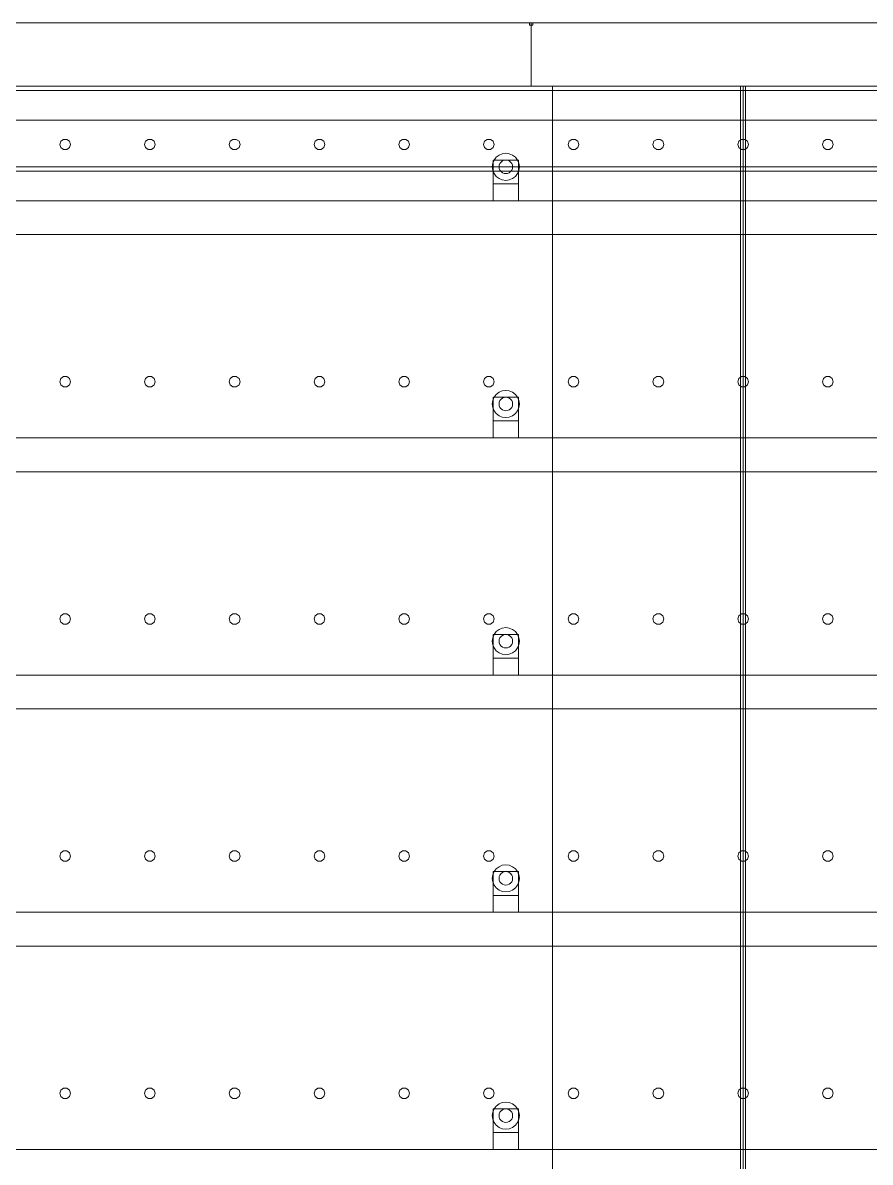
# Model space of a CAD drawing. Header units: millimetres. Extents: x -1970 to 59977, y -50268 to 6837.
# Drawn here: x 47989 to 48989, y 1655 to 3000 of the extents above; entities that cross this region are included whole.
import ezdxf

# ---------------------------------------------------------------- set-up
doc = ezdxf.new("R2010")
doc.units = ezdxf.units.MM
doc.layers.add('lateral_secador', color=7, linetype='Continuous', lineweight=0)

msp = doc.modelspace()

# ---------------------------------------------------------------- linework, layer by layer
at = {"layer": 'lateral_secador'}
for p, q in [((47589.253, 3000), (48589.253, 3000)), ((48587.253, 3000), (48591.253, 3000)), ((48587.253, 3000), (48587.253, 2997)), ((48589.253, 2925), (48589.253, 3000)), ((48589.253, 3000), (49589.253, 3000)), ((48591.253, 2997), (48591.253, 3000)), ((48587.253, 2997), (48591.253, 2997)), ((38839.253, 2925), (58839.253, 2925)), ((38839.253, 2920), (58839.253, 2920)), ((47589.253, 2925), (48589.253, 2925)), ((47839.253, 2925), (48614.253, 2925)), ((48589.253, 2925), (49589.253, 2925)), ((48614.253, 0), (48614.253, 2925)), ((48614.253, 2925), (48839.253, 2925)), ((48614.253, 2925), (48614.253, 1400)), ((48836.253, 2925), (48842.253, 2925)), ((48836.253, 2925), (48836.253, 60)), ((48839.253, 0), (48839.253, 2925)), ((48839.253, 2925), (49064.253, 2925)), ((48839.253, 1400), (48839.253, 2925)), ((48842.253, 60), (48842.253, 2925)), ((38839.253, 2885), (58839.253, 2885)), ((48034.116, 2860.082), (48032.903, 2856.35)), ((48032.903, 2856.35), (48034.116, 2852.618)), ((48037.291, 2862.389), (48034.116, 2860.082)), ((48034.116, 2852.618), (48037.291, 2850.311)), ((48041.215, 2862.389), (48037.291, 2862.389)), ((48044.39, 2860.082), (48041.215, 2862.389)), ((48041.215, 2850.311), (48044.39, 2852.618)), ((48045.603, 2856.35), (48044.39, 2860.082)), ((48044.39, 2852.618), (48045.603, 2856.35)), ((48134.116, 2860.082), (48132.903, 2856.35)), ((48132.903, 2856.35), (48134.116, 2852.618)), ((48137.291, 2862.389), (48134.116, 2860.082)), ((48134.116, 2852.618), (48137.291, 2850.311)), ((48141.215, 2862.389), (48137.291, 2862.389)), ((48144.39, 2860.082), (48141.215, 2862.389)), ((48141.215, 2850.311), (48144.39, 2852.618)), ((48145.603, 2856.35), (48144.39, 2860.082)), ((48144.39, 2852.618), (48145.603, 2856.35)), ((48234.116, 2860.082), (48232.903, 2856.35)), ((48232.903, 2856.35), (48234.116, 2852.618)), ((48237.291, 2862.389), (48234.116, 2860.082)), ((48234.116, 2852.618), (48237.291, 2850.311)), ((48241.215, 2862.389), (48237.291, 2862.389)), ((48244.39, 2860.082), (48241.215, 2862.389)), ((48241.215, 2850.311), (48244.39, 2852.618)), ((48245.603, 2856.35), (48244.39, 2860.082)), ((48244.39, 2852.618), (48245.603, 2856.35)), ((48334.116, 2860.082), (48332.903, 2856.35)), ((48332.903, 2856.35), (48334.116, 2852.618)), ((48337.291, 2862.389), (48334.116, 2860.082)), ((48334.116, 2852.618), (48337.291, 2850.311)), ((48341.215, 2862.389), (48337.291, 2862.389)), ((48344.39, 2860.082), (48341.215, 2862.389)), ((48341.215, 2850.311), (48344.39, 2852.618)), ((48345.603, 2856.35), (48344.39, 2860.082)), ((48344.39, 2852.618), (48345.603, 2856.35)), ((48434.116, 2860.082), (48432.903, 2856.35)), ((48432.903, 2856.35), (48434.116, 2852.618)), ((48437.291, 2862.389), (48434.116, 2860.082)), ((48434.116, 2852.618), (48437.291, 2850.311)), ((48441.215, 2862.389), (48437.291, 2862.389)), ((48444.39, 2860.082), (48441.215, 2862.389)), ((48441.215, 2850.311), (48444.39, 2852.618)), ((48445.603, 2856.35), (48444.39, 2860.082)), ((48444.39, 2852.618), (48445.603, 2856.35)), ((48534.116, 2860.082), (48532.903, 2856.35)), ((48532.903, 2856.35), (48534.116, 2852.618)), ((48537.291, 2862.389), (48534.116, 2860.082)), ((48534.116, 2852.618), (48537.291, 2850.311)), ((48541.215, 2862.389), (48537.291, 2862.389)), ((48544.39, 2860.082), (48541.215, 2862.389)), ((48541.215, 2850.311), (48544.39, 2852.618)), ((48545.603, 2856.35), (48544.39, 2860.082)), ((48544.39, 2852.618), (48545.603, 2856.35)), ((48634.116, 2860.082), (48632.903, 2856.35)), ((48632.903, 2856.35), (48634.116, 2852.618)), ((48637.291, 2862.389), (48634.116, 2860.082)), ((48634.116, 2852.618), (48637.291, 2850.311)), ((48641.215, 2862.389), (48637.291, 2862.389)), ((48644.39, 2860.082), (48641.215, 2862.389)), ((48641.215, 2850.311), (48644.39, 2852.618)), ((48645.603, 2856.35), (48644.39, 2860.082)), ((48644.39, 2852.618), (48645.603, 2856.35)), ((48734.116, 2860.082), (48732.903, 2856.35)), ((48732.903, 2856.35), (48734.116, 2852.618)), ((48737.291, 2862.389), (48734.116, 2860.082)), ((48734.116, 2852.618), (48737.291, 2850.311)), ((48741.215, 2862.389), (48737.291, 2862.389)), ((48744.39, 2860.082), (48741.215, 2862.389)), ((48741.215, 2850.311), (48744.39, 2852.618)), ((48745.603, 2856.35), (48744.39, 2860.082)), ((48744.39, 2852.618), (48745.603, 2856.35)), ((48834.116, 2860.082), (48832.903, 2856.35)), ((48832.903, 2856.35), (48834.116, 2852.618)), ((48837.291, 2862.389), (48834.116, 2860.082)), ((48834.116, 2852.618), (48837.291, 2850.311)), ((48841.215, 2862.389), (48837.291, 2862.389)), ((48844.39, 2860.082), (48841.215, 2862.389)), ((48841.215, 2850.311), (48844.39, 2852.618)), ((48845.603, 2856.35), (48844.39, 2860.082)), ((48844.39, 2852.618), (48845.603, 2856.35)), ((48934.116, 2860.082), (48932.903, 2856.35)), ((48932.903, 2856.35), (48934.116, 2852.618)), ((48937.291, 2862.389), (48934.116, 2860.082)), ((48934.116, 2852.618), (48937.291, 2850.311)), ((48941.215, 2862.389), (48937.291, 2862.389)), ((48944.39, 2860.082), (48941.215, 2862.389)), ((48941.215, 2850.311), (48944.39, 2852.618)), ((48945.603, 2856.35), (48944.39, 2860.082)), ((48944.39, 2852.618), (48945.603, 2856.35)), ((48037.291, 2850.311), (48041.215, 2850.311)), ((48137.291, 2850.311), (48141.215, 2850.311)), ((48237.291, 2850.311), (48241.215, 2850.311)), ((48337.291, 2850.311), (48341.215, 2850.311)), ((48437.291, 2850.311), (48441.215, 2850.311)), ((48537.291, 2850.311), (48541.215, 2850.311)), ((48545.397, 2838), (48543.798, 2834.141)), ((48544.253, 2838), (48574.253, 2838)), ((48544.253, 2838), (48544.253, 2810)), ((48547.939, 2841.314), (48545.397, 2838)), ((48551.253, 2843.856), (48547.939, 2841.314)), ((48555.112, 2845.455), (48551.253, 2843.856)), ((48559.253, 2846), (48555.112, 2845.455)), ((48559.253, 2838), (48557.182, 2837.727)), ((48563.394, 2845.455), (48559.253, 2846)), ((48561.324, 2837.727), (48559.253, 2838)), ((48567.253, 2843.856), (48563.394, 2845.455)), ((48570.567, 2841.314), (48567.253, 2843.856)), ((48573.109, 2838), (48570.567, 2841.314)), ((48574.708, 2834.141), (48573.109, 2838)), ((48574.253, 2810), (48574.253, 2838)), ((48637.291, 2850.311), (48641.215, 2850.311)), ((48737.291, 2850.311), (48741.215, 2850.311)), ((48837.291, 2850.311), (48841.215, 2850.311)), ((48937.291, 2850.311), (48941.215, 2850.311)), ((38839.253, 2830), (58839.253, 2830)), ((38839.253, 2825), (58839.253, 2825)), ((48543.798, 2834.141), (48543.253, 2830)), ((48543.253, 2830), (48543.798, 2825.859)), ((48543.798, 2825.859), (48545.397, 2822)), ((48551.526, 2832.071), (48551.253, 2830)), ((48551.253, 2830), (48551.526, 2827.929)), ((48552.325, 2834), (48551.526, 2832.071)), ((48551.526, 2827.929), (48552.325, 2826)), ((48553.596, 2835.657), (48552.325, 2834)), ((48552.325, 2826), (48553.596, 2824.343)), ((48555.253, 2836.928), (48553.596, 2835.657)), ((48557.182, 2837.727), (48555.253, 2836.928)), ((48563.253, 2836.928), (48561.324, 2837.727)), ((48564.91, 2835.657), (48563.253, 2836.928)), ((48566.181, 2834), (48564.91, 2835.657)), ((48564.91, 2824.343), (48566.181, 2826)), ((48566.98, 2832.071), (48566.181, 2834)), ((48566.181, 2826), (48566.98, 2827.929)), ((48567.253, 2830), (48566.98, 2832.071)), ((48566.98, 2827.929), (48567.253, 2830)), ((48573.109, 2822), (48574.708, 2825.859)), ((48575.253, 2830), (48574.708, 2834.141)), ((48574.708, 2825.859), (48575.253, 2830)), ((48545.397, 2822), (48547.939, 2818.686)), ((48547.939, 2818.686), (48551.253, 2816.144)), ((48551.253, 2816.144), (48555.112, 2814.545)), ((48553.596, 2824.343), (48555.253, 2823.072)), ((48555.112, 2814.545), (48559.253, 2814)), ((48555.253, 2823.072), (48557.182, 2822.273)), ((48557.182, 2822.273), (48559.253, 2822)), ((48559.253, 2822), (48561.324, 2822.273)), ((48559.253, 2814), (48563.394, 2814.545)), ((48561.324, 2822.273), (48563.253, 2823.072)), ((48563.253, 2823.072), (48564.91, 2824.343)), ((48563.394, 2814.545), (48567.253, 2816.144)), ((48567.253, 2816.144), (48570.567, 2818.686)), ((48570.567, 2818.686), (48573.109, 2822)), ((48544.253, 2810), (48574.253, 2810)), ((48544.253, 2810), (48544.253, 2790)), ((48574.253, 2790), (48574.253, 2810)), ((39189.253, 2790), (58489.253, 2790)), ((48544.253, 2790), (48574.253, 2790)), ((39189.253, 2750), (58489.253, 2750)), ((48034.116, 2580.082), (48032.903, 2576.35)), ((48032.903, 2576.35), (48034.116, 2572.618)), ((48037.291, 2582.389), (48034.116, 2580.082)), ((48034.116, 2572.618), (48037.291, 2570.311)), ((48041.215, 2582.389), (48037.291, 2582.389)), ((48037.291, 2570.311), (48041.215, 2570.311)), ((48044.39, 2580.082), (48041.215, 2582.389)), ((48041.215, 2570.311), (48044.39, 2572.618)), ((48045.603, 2576.35), (48044.39, 2580.082)), ((48044.39, 2572.618), (48045.603, 2576.35)), ((48134.116, 2580.082), (48132.903, 2576.35)), ((48132.903, 2576.35), (48134.116, 2572.618)), ((48137.291, 2582.389), (48134.116, 2580.082)), ((48134.116, 2572.618), (48137.291, 2570.311)), ((48141.215, 2582.389), (48137.291, 2582.389)), ((48137.291, 2570.311), (48141.215, 2570.311)), ((48144.39, 2580.082), (48141.215, 2582.389)), ((48141.215, 2570.311), (48144.39, 2572.618)), ((48145.603, 2576.35), (48144.39, 2580.082)), ((48144.39, 2572.618), (48145.603, 2576.35)), ((48234.116, 2580.082), (48232.903, 2576.35)), ((48232.903, 2576.35), (48234.116, 2572.618)), ((48237.291, 2582.389), (48234.116, 2580.082)), ((48234.116, 2572.618), (48237.291, 2570.311)), ((48241.215, 2582.389), (48237.291, 2582.389)), ((48237.291, 2570.311), (48241.215, 2570.311)), ((48244.39, 2580.082), (48241.215, 2582.389)), ((48241.215, 2570.311), (48244.39, 2572.618)), ((48245.603, 2576.35), (48244.39, 2580.082)), ((48244.39, 2572.618), (48245.603, 2576.35)), ((48334.116, 2580.082), (48332.903, 2576.35)), ((48332.903, 2576.35), (48334.116, 2572.618)), ((48337.291, 2582.389), (48334.116, 2580.082)), ((48334.116, 2572.618), (48337.291, 2570.311)), ((48341.215, 2582.389), (48337.291, 2582.389)), ((48337.291, 2570.311), (48341.215, 2570.311)), ((48344.39, 2580.082), (48341.215, 2582.389)), ((48341.215, 2570.311), (48344.39, 2572.618)), ((48345.603, 2576.35), (48344.39, 2580.082)), ((48344.39, 2572.618), (48345.603, 2576.35)), ((48434.116, 2580.082), (48432.903, 2576.35)), ((48432.903, 2576.35), (48434.116, 2572.618)), ((48437.291, 2582.389), (48434.116, 2580.082)), ((48434.116, 2572.618), (48437.291, 2570.311)), ((48441.215, 2582.389), (48437.291, 2582.389)), ((48437.291, 2570.311), (48441.215, 2570.311)), ((48444.39, 2580.082), (48441.215, 2582.389)), ((48441.215, 2570.311), (48444.39, 2572.618)), ((48445.603, 2576.35), (48444.39, 2580.082)), ((48444.39, 2572.618), (48445.603, 2576.35)), ((48534.116, 2580.082), (48532.903, 2576.35)), ((48532.903, 2576.35), (48534.116, 2572.618)), ((48537.291, 2582.389), (48534.116, 2580.082)), ((48534.116, 2572.618), (48537.291, 2570.311)), ((48541.215, 2582.389), (48537.291, 2582.389)), ((48537.291, 2570.311), (48541.215, 2570.311)), ((48544.39, 2580.082), (48541.215, 2582.389)), ((48541.215, 2570.311), (48544.39, 2572.618)), ((48545.603, 2576.35), (48544.39, 2580.082)), ((48544.39, 2572.618), (48545.603, 2576.35)), ((48634.116, 2580.082), (48632.903, 2576.35)), ((48632.903, 2576.35), (48634.116, 2572.618)), ((48637.291, 2582.389), (48634.116, 2580.082)), ((48634.116, 2572.618), (48637.291, 2570.311)), ((48641.215, 2582.389), (48637.291, 2582.389)), ((48637.291, 2570.311), (48641.215, 2570.311)), ((48644.39, 2580.082), (48641.215, 2582.389)), ((48641.215, 2570.311), (48644.39, 2572.618)), ((48645.603, 2576.35), (48644.39, 2580.082)), ((48644.39, 2572.618), (48645.603, 2576.35)), ((48734.116, 2580.082), (48732.903, 2576.35)), ((48732.903, 2576.35), (48734.116, 2572.618)), ((48737.291, 2582.389), (48734.116, 2580.082)), ((48734.116, 2572.618), (48737.291, 2570.311)), ((48741.215, 2582.389), (48737.291, 2582.389)), ((48737.291, 2570.311), (48741.215, 2570.311)), ((48744.39, 2580.082), (48741.215, 2582.389)), ((48741.215, 2570.311), (48744.39, 2572.618)), ((48745.603, 2576.35), (48744.39, 2580.082)), ((48744.39, 2572.618), (48745.603, 2576.35)), ((48834.116, 2580.082), (48832.903, 2576.35)), ((48832.903, 2576.35), (48834.116, 2572.618)), ((48837.291, 2582.389), (48834.116, 2580.082)), ((48834.116, 2572.618), (48837.291, 2570.311)), ((48841.215, 2582.389), (48837.291, 2582.389)), ((48837.291, 2570.311), (48841.215, 2570.311)), ((48844.39, 2580.082), (48841.215, 2582.389)), ((48841.215, 2570.311), (48844.39, 2572.618)), ((48845.603, 2576.35), (48844.39, 2580.082)), ((48844.39, 2572.618), (48845.603, 2576.35)), ((48934.116, 2580.082), (48932.903, 2576.35)), ((48932.903, 2576.35), (48934.116, 2572.618)), ((48937.291, 2582.389), (48934.116, 2580.082)), ((48934.116, 2572.618), (48937.291, 2570.311)), ((48941.215, 2582.389), (48937.291, 2582.389)), ((48937.291, 2570.311), (48941.215, 2570.311)), ((48944.39, 2580.082), (48941.215, 2582.389)), ((48941.215, 2570.311), (48944.39, 2572.618)), ((48945.603, 2576.35), (48944.39, 2580.082)), ((48944.39, 2572.618), (48945.603, 2576.35)), ((48545.397, 2558), (48543.798, 2554.141)), ((48544.253, 2558), (48574.253, 2558)), ((48544.253, 2558), (48544.253, 2530)), ((48547.939, 2561.314), (48545.397, 2558)), ((48551.253, 2563.856), (48547.939, 2561.314)), ((48555.112, 2565.455), (48551.253, 2563.856)), ((48553.596, 2555.657), (48552.325, 2554)), ((48555.253, 2556.928), (48553.596, 2555.657)), ((48559.253, 2566), (48555.112, 2565.455)), ((48557.182, 2557.727), (48555.253, 2556.928)), ((48559.253, 2558), (48557.182, 2557.727)), ((48563.394, 2565.455), (48559.253, 2566)), ((48561.324, 2557.727), (48559.253, 2558)), ((48563.253, 2556.928), (48561.324, 2557.727)), ((48564.91, 2555.657), (48563.253, 2556.928)), ((48567.253, 2563.856), (48563.394, 2565.455)), ((48566.181, 2554), (48564.91, 2555.657)), ((48570.567, 2561.314), (48567.253, 2563.856)), ((48573.109, 2558), (48570.567, 2561.314)), ((48574.708, 2554.141), (48573.109, 2558)), ((48574.253, 2530), (48574.253, 2558)), ((48543.798, 2554.141), (48543.253, 2550)), ((48543.253, 2550), (48543.798, 2545.859)), ((48543.798, 2545.859), (48545.397, 2542)), ((48551.526, 2552.071), (48551.253, 2550)), ((48551.253, 2550), (48551.526, 2547.929)), ((48552.325, 2554), (48551.526, 2552.071)), ((48551.526, 2547.929), (48552.325, 2546)), ((48552.325, 2546), (48553.596, 2544.343)), ((48553.596, 2544.343), (48555.253, 2543.072)), ((48555.253, 2543.072), (48557.182, 2542.273)), ((48557.182, 2542.273), (48559.253, 2542)), ((48559.253, 2542), (48561.324, 2542.273)), ((48561.324, 2542.273), (48563.253, 2543.072)), ((48563.253, 2543.072), (48564.91, 2544.343)), ((48564.91, 2544.343), (48566.181, 2546)), ((48566.98, 2552.071), (48566.181, 2554)), ((48566.181, 2546), (48566.98, 2547.929)), ((48567.253, 2550), (48566.98, 2552.071)), ((48566.98, 2547.929), (48567.253, 2550)), ((48573.109, 2542), (48574.708, 2545.859)), ((48575.253, 2550), (48574.708, 2554.141)), ((48574.708, 2545.859), (48575.253, 2550)), ((48544.253, 2530), (48574.253, 2530)), ((48544.253, 2530), (48544.253, 2510)), ((48545.397, 2542), (48547.939, 2538.686)), ((48547.939, 2538.686), (48551.253, 2536.144)), ((48551.253, 2536.144), (48555.112, 2534.545)), ((48555.112, 2534.545), (48559.253, 2534)), ((48559.253, 2534), (48563.394, 2534.545)), ((48563.394, 2534.545), (48567.253, 2536.144)), ((48567.253, 2536.144), (48570.567, 2538.686)), ((48570.567, 2538.686), (48573.109, 2542)), ((48574.253, 2510), (48574.253, 2530)), ((39189.253, 2510), (58489.253, 2510)), ((48544.253, 2510), (48574.253, 2510)), ((39189.253, 2470), (58489.253, 2470)), ((48034.116, 2300.082), (48032.903, 2296.35)), ((48037.291, 2302.389), (48034.116, 2300.082)), ((48041.215, 2302.389), (48037.291, 2302.389)), ((48044.39, 2300.082), (48041.215, 2302.389)), ((48045.603, 2296.35), (48044.39, 2300.082)), ((48134.116, 2300.082), (48132.903, 2296.35)), ((48137.291, 2302.389), (48134.116, 2300.082)), ((48141.215, 2302.389), (48137.291, 2302.389)), ((48144.39, 2300.082), (48141.215, 2302.389)), ((48145.603, 2296.35), (48144.39, 2300.082)), ((48234.116, 2300.082), (48232.903, 2296.35)), ((48237.291, 2302.389), (48234.116, 2300.082)), ((48241.215, 2302.389), (48237.291, 2302.389)), ((48244.39, 2300.082), (48241.215, 2302.389)), ((48245.603, 2296.35), (48244.39, 2300.082)), ((48334.116, 2300.082), (48332.903, 2296.35)), ((48337.291, 2302.389), (48334.116, 2300.082)), ((48341.215, 2302.389), (48337.291, 2302.389)), ((48344.39, 2300.082), (48341.215, 2302.389)), ((48345.603, 2296.35), (48344.39, 2300.082)), ((48434.116, 2300.082), (48432.903, 2296.35)), ((48437.291, 2302.389), (48434.116, 2300.082)), ((48441.215, 2302.389), (48437.291, 2302.389)), ((48444.39, 2300.082), (48441.215, 2302.389)), ((48445.603, 2296.35), (48444.39, 2300.082)), ((48534.116, 2300.082), (48532.903, 2296.35)), ((48537.291, 2302.389), (48534.116, 2300.082)), ((48541.215, 2302.389), (48537.291, 2302.389)), ((48544.39, 2300.082), (48541.215, 2302.389)), ((48545.603, 2296.35), (48544.39, 2300.082)), ((48634.116, 2300.082), (48632.903, 2296.35)), ((48637.291, 2302.389), (48634.116, 2300.082)), ((48641.215, 2302.389), (48637.291, 2302.389)), ((48644.39, 2300.082), (48641.215, 2302.389)), ((48645.603, 2296.35), (48644.39, 2300.082)), ((48734.116, 2300.082), (48732.903, 2296.35)), ((48737.291, 2302.389), (48734.116, 2300.082)), ((48741.215, 2302.389), (48737.291, 2302.389)), ((48744.39, 2300.082), (48741.215, 2302.389)), ((48745.603, 2296.35), (48744.39, 2300.082)), ((48834.116, 2300.082), (48832.903, 2296.35)), ((48837.291, 2302.389), (48834.116, 2300.082)), ((48841.215, 2302.389), (48837.291, 2302.389)), ((48844.39, 2300.082), (48841.215, 2302.389)), ((48845.603, 2296.35), (48844.39, 2300.082)), ((48934.116, 2300.082), (48932.903, 2296.35)), ((48937.291, 2302.389), (48934.116, 2300.082)), ((48941.215, 2302.389), (48937.291, 2302.389)), ((48944.39, 2300.082), (48941.215, 2302.389)), ((48945.603, 2296.35), (48944.39, 2300.082)), ((48032.903, 2296.35), (48034.116, 2292.618)), ((48034.116, 2292.618), (48037.291, 2290.311)), ((48037.291, 2290.311), (48041.215, 2290.311)), ((48041.215, 2290.311), (48044.39, 2292.618)), ((48044.39, 2292.618), (48045.603, 2296.35)), ((48132.903, 2296.35), (48134.116, 2292.618)), ((48134.116, 2292.618), (48137.291, 2290.311)), ((48137.291, 2290.311), (48141.215, 2290.311)), ((48141.215, 2290.311), (48144.39, 2292.618)), ((48144.39, 2292.618), (48145.603, 2296.35)), ((48232.903, 2296.35), (48234.116, 2292.618)), ((48234.116, 2292.618), (48237.291, 2290.311)), ((48237.291, 2290.311), (48241.215, 2290.311)), ((48241.215, 2290.311), (48244.39, 2292.618)), ((48244.39, 2292.618), (48245.603, 2296.35)), ((48332.903, 2296.35), (48334.116, 2292.618)), ((48334.116, 2292.618), (48337.291, 2290.311)), ((48337.291, 2290.311), (48341.215, 2290.311)), ((48341.215, 2290.311), (48344.39, 2292.618)), ((48344.39, 2292.618), (48345.603, 2296.35)), ((48432.903, 2296.35), (48434.116, 2292.618)), ((48434.116, 2292.618), (48437.291, 2290.311)), ((48437.291, 2290.311), (48441.215, 2290.311)), ((48441.215, 2290.311), (48444.39, 2292.618)), ((48444.39, 2292.618), (48445.603, 2296.35)), ((48532.903, 2296.35), (48534.116, 2292.618)), ((48534.116, 2292.618), (48537.291, 2290.311)), ((48537.291, 2290.311), (48541.215, 2290.311)), ((48541.215, 2290.311), (48544.39, 2292.618)), ((48544.39, 2292.618), (48545.603, 2296.35)), ((48632.903, 2296.35), (48634.116, 2292.618)), ((48634.116, 2292.618), (48637.291, 2290.311)), ((48637.291, 2290.311), (48641.215, 2290.311)), ((48641.215, 2290.311), (48644.39, 2292.618)), ((48644.39, 2292.618), (48645.603, 2296.35)), ((48732.903, 2296.35), (48734.116, 2292.618)), ((48734.116, 2292.618), (48737.291, 2290.311)), ((48737.291, 2290.311), (48741.215, 2290.311)), ((48741.215, 2290.311), (48744.39, 2292.618)), ((48744.39, 2292.618), (48745.603, 2296.35)), ((48832.903, 2296.35), (48834.116, 2292.618)), ((48834.116, 2292.618), (48837.291, 2290.311)), ((48837.291, 2290.311), (48841.215, 2290.311)), ((48841.215, 2290.311), (48844.39, 2292.618)), ((48844.39, 2292.618), (48845.603, 2296.35)), ((48932.903, 2296.35), (48934.116, 2292.618)), ((48934.116, 2292.618), (48937.291, 2290.311)), ((48937.291, 2290.311), (48941.215, 2290.311)), ((48941.215, 2290.311), (48944.39, 2292.618)), ((48944.39, 2292.618), (48945.603, 2296.35)), ((48543.798, 2274.141), (48543.253, 2270)), ((48545.397, 2278), (48543.798, 2274.141)), ((48544.253, 2278), (48574.253, 2278)), ((48544.253, 2278), (48544.253, 2250)), ((48547.939, 2281.314), (48545.397, 2278)), ((48551.253, 2283.856), (48547.939, 2281.314)), ((48555.112, 2285.455), (48551.253, 2283.856)), ((48552.325, 2274), (48551.526, 2272.071)), ((48553.596, 2275.657), (48552.325, 2274)), ((48555.253, 2276.928), (48553.596, 2275.657)), ((48559.253, 2286), (48555.112, 2285.455)), ((48557.182, 2277.727), (48555.253, 2276.928)), ((48559.253, 2278), (48557.182, 2277.727)), ((48563.394, 2285.455), (48559.253, 2286)), ((48561.324, 2277.727), (48559.253, 2278)), ((48563.253, 2276.928), (48561.324, 2277.727)), ((48564.91, 2275.657), (48563.253, 2276.928)), ((48567.253, 2283.856), (48563.394, 2285.455)), ((48566.181, 2274), (48564.91, 2275.657)), ((48566.98, 2272.071), (48566.181, 2274)), ((48570.567, 2281.314), (48567.253, 2283.856)), ((48573.109, 2278), (48570.567, 2281.314)), ((48574.708, 2274.141), (48573.109, 2278)), ((48574.253, 2250), (48574.253, 2278)), ((48575.253, 2270), (48574.708, 2274.141)), ((48543.253, 2270), (48543.798, 2265.859)), ((48543.798, 2265.859), (48545.397, 2262)), ((48545.397, 2262), (48547.939, 2258.686)), ((48551.526, 2272.071), (48551.253, 2270)), ((48551.253, 2270), (48551.526, 2267.929)), ((48551.526, 2267.929), (48552.325, 2266)), ((48552.325, 2266), (48553.596, 2264.343)), ((48553.596, 2264.343), (48555.253, 2263.072)), ((48555.253, 2263.072), (48557.182, 2262.273)), ((48557.182, 2262.273), (48559.253, 2262)), ((48559.253, 2262), (48561.324, 2262.273)), ((48561.324, 2262.273), (48563.253, 2263.072)), ((48563.253, 2263.072), (48564.91, 2264.343)), ((48564.91, 2264.343), (48566.181, 2266)), ((48566.181, 2266), (48566.98, 2267.929)), ((48567.253, 2270), (48566.98, 2272.071)), ((48566.98, 2267.929), (48567.253, 2270)), ((48570.567, 2258.686), (48573.109, 2262)), ((48573.109, 2262), (48574.708, 2265.859)), ((48574.708, 2265.859), (48575.253, 2270)), ((48544.253, 2250), (48574.253, 2250)), ((48544.253, 2250), (48544.253, 2230)), ((48547.939, 2258.686), (48551.253, 2256.144)), ((48551.253, 2256.144), (48555.112, 2254.545)), ((48555.112, 2254.545), (48559.253, 2254)), ((48559.253, 2254), (48563.394, 2254.545)), ((48563.394, 2254.545), (48567.253, 2256.144)), ((48567.253, 2256.144), (48570.567, 2258.686)), ((48574.253, 2230), (48574.253, 2250)), ((39189.253, 2230), (58489.253, 2230)), ((48544.253, 2230), (48574.253, 2230)), ((39189.253, 2190), (58489.253, 2190)), ((48034.116, 2020.082), (48032.903, 2016.35)), ((48037.291, 2022.389), (48034.116, 2020.082)), ((48041.215, 2022.389), (48037.291, 2022.389)), ((48044.39, 2020.082), (48041.215, 2022.389)), ((48045.603, 2016.35), (48044.39, 2020.082)), ((48134.116, 2020.082), (48132.903, 2016.35)), ((48137.291, 2022.389), (48134.116, 2020.082)), ((48141.215, 2022.389), (48137.291, 2022.389)), ((48144.39, 2020.082), (48141.215, 2022.389)), ((48145.603, 2016.35), (48144.39, 2020.082)), ((48234.116, 2020.082), (48232.903, 2016.35)), ((48237.291, 2022.389), (48234.116, 2020.082)), ((48241.215, 2022.389), (48237.291, 2022.389)), ((48244.39, 2020.082), (48241.215, 2022.389)), ((48245.603, 2016.35), (48244.39, 2020.082)), ((48334.116, 2020.082), (48332.903, 2016.35)), ((48337.291, 2022.389), (48334.116, 2020.082)), ((48341.215, 2022.389), (48337.291, 2022.389)), ((48344.39, 2020.082), (48341.215, 2022.389)), ((48345.603, 2016.35), (48344.39, 2020.082)), ((48434.116, 2020.082), (48432.903, 2016.35)), ((48437.291, 2022.389), (48434.116, 2020.082)), ((48441.215, 2022.389), (48437.291, 2022.389)), ((48444.39, 2020.082), (48441.215, 2022.389)), ((48445.603, 2016.35), (48444.39, 2020.082)), ((48534.116, 2020.082), (48532.903, 2016.35)), ((48537.291, 2022.389), (48534.116, 2020.082)), ((48541.215, 2022.389), (48537.291, 2022.389)), ((48544.39, 2020.082), (48541.215, 2022.389)), ((48545.603, 2016.35), (48544.39, 2020.082)), ((48634.116, 2020.082), (48632.903, 2016.35)), ((48637.291, 2022.389), (48634.116, 2020.082)), ((48641.215, 2022.389), (48637.291, 2022.389)), ((48644.39, 2020.082), (48641.215, 2022.389)), ((48645.603, 2016.35), (48644.39, 2020.082)), ((48734.116, 2020.082), (48732.903, 2016.35)), ((48737.291, 2022.389), (48734.116, 2020.082)), ((48741.215, 2022.389), (48737.291, 2022.389)), ((48744.39, 2020.082), (48741.215, 2022.389)), ((48745.603, 2016.35), (48744.39, 2020.082)), ((48834.116, 2020.082), (48832.903, 2016.35)), ((48837.291, 2022.389), (48834.116, 2020.082)), ((48841.215, 2022.389), (48837.291, 2022.389)), ((48844.39, 2020.082), (48841.215, 2022.389)), ((48845.603, 2016.35), (48844.39, 2020.082)), ((48934.116, 2020.082), (48932.903, 2016.35)), ((48937.291, 2022.389), (48934.116, 2020.082)), ((48941.215, 2022.389), (48937.291, 2022.389)), ((48944.39, 2020.082), (48941.215, 2022.389)), ((48945.603, 2016.35), (48944.39, 2020.082)), ((48032.903, 2016.35), (48034.116, 2012.618)), ((48034.116, 2012.618), (48037.291, 2010.311)), ((48037.291, 2010.311), (48041.215, 2010.311)), ((48041.215, 2010.311), (48044.39, 2012.618)), ((48044.39, 2012.618), (48045.603, 2016.35)), ((48132.903, 2016.35), (48134.116, 2012.618)), ((48134.116, 2012.618), (48137.291, 2010.311)), ((48137.291, 2010.311), (48141.215, 2010.311)), ((48141.215, 2010.311), (48144.39, 2012.618)), ((48144.39, 2012.618), (48145.603, 2016.35)), ((48232.903, 2016.35), (48234.116, 2012.618)), ((48234.116, 2012.618), (48237.291, 2010.311)), ((48237.291, 2010.311), (48241.215, 2010.311)), ((48241.215, 2010.311), (48244.39, 2012.618)), ((48244.39, 2012.618), (48245.603, 2016.35)), ((48332.903, 2016.35), (48334.116, 2012.618)), ((48334.116, 2012.618), (48337.291, 2010.311)), ((48337.291, 2010.311), (48341.215, 2010.311)), ((48341.215, 2010.311), (48344.39, 2012.618)), ((48344.39, 2012.618), (48345.603, 2016.35)), ((48432.903, 2016.35), (48434.116, 2012.618)), ((48434.116, 2012.618), (48437.291, 2010.311)), ((48437.291, 2010.311), (48441.215, 2010.311)), ((48441.215, 2010.311), (48444.39, 2012.618)), ((48444.39, 2012.618), (48445.603, 2016.35)), ((48532.903, 2016.35), (48534.116, 2012.618)), ((48534.116, 2012.618), (48537.291, 2010.311)), ((48537.291, 2010.311), (48541.215, 2010.311)), ((48541.215, 2010.311), (48544.39, 2012.618)), ((48544.39, 2012.618), (48545.603, 2016.35)), ((48555.112, 2005.455), (48551.253, 2003.856)), ((48559.253, 2006), (48555.112, 2005.455)), ((48563.394, 2005.455), (48559.253, 2006)), ((48567.253, 2003.856), (48563.394, 2005.455)), ((48632.903, 2016.35), (48634.116, 2012.618)), ((48634.116, 2012.618), (48637.291, 2010.311)), ((48637.291, 2010.311), (48641.215, 2010.311)), ((48641.215, 2010.311), (48644.39, 2012.618)), ((48644.39, 2012.618), (48645.603, 2016.35)), ((48732.903, 2016.35), (48734.116, 2012.618)), ((48734.116, 2012.618), (48737.291, 2010.311)), ((48737.291, 2010.311), (48741.215, 2010.311)), ((48741.215, 2010.311), (48744.39, 2012.618)), ((48744.39, 2012.618), (48745.603, 2016.35)), ((48832.903, 2016.35), (48834.116, 2012.618)), ((48834.116, 2012.618), (48837.291, 2010.311)), ((48837.291, 2010.311), (48841.215, 2010.311)), ((48841.215, 2010.311), (48844.39, 2012.618)), ((48844.39, 2012.618), (48845.603, 2016.35)), ((48932.903, 2016.35), (48934.116, 2012.618)), ((48934.116, 2012.618), (48937.291, 2010.311)), ((48937.291, 2010.311), (48941.215, 2010.311)), ((48941.215, 2010.311), (48944.39, 2012.618)), ((48944.39, 2012.618), (48945.603, 2016.35)), ((48543.798, 1994.141), (48543.253, 1990)), ((48545.397, 1998), (48543.798, 1994.141)), ((48544.253, 1998), (48574.253, 1998)), ((48544.253, 1998), (48544.253, 1970)), ((48547.939, 2001.314), (48545.397, 1998)), ((48551.253, 2003.856), (48547.939, 2001.314)), ((48551.526, 1992.071), (48551.253, 1990)), ((48552.325, 1994), (48551.526, 1992.071)), ((48553.596, 1995.657), (48552.325, 1994)), ((48555.253, 1996.928), (48553.596, 1995.657)), ((48557.182, 1997.727), (48555.253, 1996.928)), ((48559.253, 1998), (48557.182, 1997.727)), ((48561.324, 1997.727), (48559.253, 1998)), ((48563.253, 1996.928), (48561.324, 1997.727)), ((48564.91, 1995.657), (48563.253, 1996.928)), ((48566.181, 1994), (48564.91, 1995.657)), ((48566.98, 1992.071), (48566.181, 1994)), ((48567.253, 1990), (48566.98, 1992.071)), ((48570.567, 2001.314), (48567.253, 2003.856)), ((48573.109, 1998), (48570.567, 2001.314)), ((48574.708, 1994.141), (48573.109, 1998)), ((48574.253, 1970), (48574.253, 1998)), ((48575.253, 1990), (48574.708, 1994.141)), ((48543.253, 1990), (48543.798, 1985.859)), ((48543.798, 1985.859), (48545.397, 1982)), ((48545.397, 1982), (48547.939, 1978.686)), ((48547.939, 1978.686), (48551.253, 1976.144)), ((48551.253, 1990), (48551.526, 1987.929)), ((48551.526, 1987.929), (48552.325, 1986)), ((48552.325, 1986), (48553.596, 1984.343)), ((48553.596, 1984.343), (48555.253, 1983.072)), ((48555.253, 1983.072), (48557.182, 1982.273)), ((48557.182, 1982.273), (48559.253, 1982)), ((48559.253, 1982), (48561.324, 1982.273)), ((48561.324, 1982.273), (48563.253, 1983.072)), ((48563.253, 1983.072), (48564.91, 1984.343)), ((48564.91, 1984.343), (48566.181, 1986)), ((48566.181, 1986), (48566.98, 1987.929)), ((48566.98, 1987.929), (48567.253, 1990)), ((48567.253, 1976.144), (48570.567, 1978.686)), ((48570.567, 1978.686), (48573.109, 1982)), ((48573.109, 1982), (48574.708, 1985.859)), ((48574.708, 1985.859), (48575.253, 1990)), ((48544.253, 1970), (48574.253, 1970)), ((48544.253, 1970), (48544.253, 1950)), ((48551.253, 1976.144), (48555.112, 1974.545)), ((48555.112, 1974.545), (48559.253, 1974)), ((48559.253, 1974), (48563.394, 1974.545)), ((48563.394, 1974.545), (48567.253, 1976.144)), ((48574.253, 1950), (48574.253, 1970)), ((39189.253, 1950), (58489.253, 1950)), ((48544.253, 1950), (48574.253, 1950)), ((39189.253, 1910), (58489.253, 1910)), ((48034.116, 1740.082), (48032.903, 1736.35)), ((48032.903, 1736.35), (48034.116, 1732.618)), ((48037.291, 1742.389), (48034.116, 1740.082)), ((48041.215, 1742.389), (48037.291, 1742.389)), ((48044.39, 1740.082), (48041.215, 1742.389)), ((48045.603, 1736.35), (48044.39, 1740.082)), ((48044.39, 1732.618), (48045.603, 1736.35)), ((48134.116, 1740.082), (48132.903, 1736.35)), ((48132.903, 1736.35), (48134.116, 1732.618)), ((48137.291, 1742.389), (48134.116, 1740.082)), ((48141.215, 1742.389), (48137.291, 1742.389)), ((48144.39, 1740.082), (48141.215, 1742.389)), ((48145.603, 1736.35), (48144.39, 1740.082)), ((48144.39, 1732.618), (48145.603, 1736.35)), ((48234.116, 1740.082), (48232.903, 1736.35)), ((48232.903, 1736.35), (48234.116, 1732.618)), ((48237.291, 1742.389), (48234.116, 1740.082)), ((48241.215, 1742.389), (48237.291, 1742.389)), ((48244.39, 1740.082), (48241.215, 1742.389)), ((48245.603, 1736.35), (48244.39, 1740.082)), ((48244.39, 1732.618), (48245.603, 1736.35)), ((48334.116, 1740.082), (48332.903, 1736.35)), ((48332.903, 1736.35), (48334.116, 1732.618)), ((48337.291, 1742.389), (48334.116, 1740.082)), ((48341.215, 1742.389), (48337.291, 1742.389)), ((48344.39, 1740.082), (48341.215, 1742.389)), ((48345.603, 1736.35), (48344.39, 1740.082)), ((48344.39, 1732.618), (48345.603, 1736.35)), ((48434.116, 1740.082), (48432.903, 1736.35)), ((48432.903, 1736.35), (48434.116, 1732.618)), ((48437.291, 1742.389), (48434.116, 1740.082)), ((48441.215, 1742.389), (48437.291, 1742.389)), ((48444.39, 1740.082), (48441.215, 1742.389)), ((48445.603, 1736.35), (48444.39, 1740.082)), ((48444.39, 1732.618), (48445.603, 1736.35)), ((48534.116, 1740.082), (48532.903, 1736.35)), ((48532.903, 1736.35), (48534.116, 1732.618)), ((48537.291, 1742.389), (48534.116, 1740.082)), ((48541.215, 1742.389), (48537.291, 1742.389)), ((48544.39, 1740.082), (48541.215, 1742.389)), ((48545.603, 1736.35), (48544.39, 1740.082)), ((48544.39, 1732.618), (48545.603, 1736.35)), ((48634.116, 1740.082), (48632.903, 1736.35)), ((48632.903, 1736.35), (48634.116, 1732.618)), ((48637.291, 1742.389), (48634.116, 1740.082)), ((48641.215, 1742.389), (48637.291, 1742.389)), ((48644.39, 1740.082), (48641.215, 1742.389)), ((48645.603, 1736.35), (48644.39, 1740.082)), ((48644.39, 1732.618), (48645.603, 1736.35)), ((48734.116, 1740.082), (48732.903, 1736.35)), ((48732.903, 1736.35), (48734.116, 1732.618)), ((48737.291, 1742.389), (48734.116, 1740.082)), ((48741.215, 1742.389), (48737.291, 1742.389)), ((48744.39, 1740.082), (48741.215, 1742.389)), ((48745.603, 1736.35), (48744.39, 1740.082)), ((48744.39, 1732.618), (48745.603, 1736.35)), ((48834.116, 1740.082), (48832.903, 1736.35)), ((48832.903, 1736.35), (48834.116, 1732.618)), ((48837.291, 1742.389), (48834.116, 1740.082)), ((48841.215, 1742.389), (48837.291, 1742.389)), ((48844.39, 1740.082), (48841.215, 1742.389)), ((48845.603, 1736.35), (48844.39, 1740.082)), ((48844.39, 1732.618), (48845.603, 1736.35)), ((48934.116, 1740.082), (48932.903, 1736.35)), ((48932.903, 1736.35), (48934.116, 1732.618)), ((48937.291, 1742.389), (48934.116, 1740.082)), ((48941.215, 1742.389), (48937.291, 1742.389)), ((48944.39, 1740.082), (48941.215, 1742.389)), ((48945.603, 1736.35), (48944.39, 1740.082)), ((48944.39, 1732.618), (48945.603, 1736.35)), ((48034.116, 1732.618), (48037.291, 1730.311)), ((48037.291, 1730.311), (48041.215, 1730.311)), ((48041.215, 1730.311), (48044.39, 1732.618)), ((48134.116, 1732.618), (48137.291, 1730.311)), ((48137.291, 1730.311), (48141.215, 1730.311)), ((48141.215, 1730.311), (48144.39, 1732.618)), ((48234.116, 1732.618), (48237.291, 1730.311)), ((48237.291, 1730.311), (48241.215, 1730.311)), ((48241.215, 1730.311), (48244.39, 1732.618)), ((48334.116, 1732.618), (48337.291, 1730.311)), ((48337.291, 1730.311), (48341.215, 1730.311)), ((48341.215, 1730.311), (48344.39, 1732.618)), ((48434.116, 1732.618), (48437.291, 1730.311)), ((48437.291, 1730.311), (48441.215, 1730.311)), ((48441.215, 1730.311), (48444.39, 1732.618)), ((48534.116, 1732.618), (48537.291, 1730.311)), ((48537.291, 1730.311), (48541.215, 1730.311)), ((48541.215, 1730.311), (48544.39, 1732.618)), ((48551.253, 1723.856), (48547.939, 1721.314)), ((48555.112, 1725.455), (48551.253, 1723.856)), ((48559.253, 1726), (48555.112, 1725.455)), ((48563.394, 1725.455), (48559.253, 1726)), ((48567.253, 1723.856), (48563.394, 1725.455)), ((48570.567, 1721.314), (48567.253, 1723.856)), ((48634.116, 1732.618), (48637.291, 1730.311)), ((48637.291, 1730.311), (48641.215, 1730.311)), ((48641.215, 1730.311), (48644.39, 1732.618)), ((48734.116, 1732.618), (48737.291, 1730.311)), ((48737.291, 1730.311), (48741.215, 1730.311)), ((48741.215, 1730.311), (48744.39, 1732.618)), ((48834.116, 1732.618), (48837.291, 1730.311)), ((48837.291, 1730.311), (48841.215, 1730.311)), ((48841.215, 1730.311), (48844.39, 1732.618)), ((48934.116, 1732.618), (48937.291, 1730.311)), ((48937.291, 1730.311), (48941.215, 1730.311)), ((48941.215, 1730.311), (48944.39, 1732.618)), ((48543.798, 1714.141), (48543.253, 1710)), ((48543.253, 1710), (48543.798, 1705.859)), ((48545.397, 1718), (48543.798, 1714.141)), ((48544.253, 1718), (48574.253, 1718)), ((48544.253, 1718), (48544.253, 1690)), ((48547.939, 1721.314), (48545.397, 1718)), ((48551.526, 1712.071), (48551.253, 1710)), ((48551.253, 1710), (48551.526, 1707.929)), ((48552.325, 1714), (48551.526, 1712.071)), ((48553.596, 1715.657), (48552.325, 1714)), ((48555.253, 1716.928), (48553.596, 1715.657)), ((48557.182, 1717.727), (48555.253, 1716.928)), ((48559.253, 1718), (48557.182, 1717.727)), ((48561.324, 1717.727), (48559.253, 1718)), ((48563.253, 1716.928), (48561.324, 1717.727)), ((48564.91, 1715.657), (48563.253, 1716.928)), ((48566.181, 1714), (48564.91, 1715.657)), ((48566.98, 1712.071), (48566.181, 1714)), ((48567.253, 1710), (48566.98, 1712.071)), ((48566.98, 1707.929), (48567.253, 1710)), ((48573.109, 1718), (48570.567, 1721.314)), ((48574.708, 1714.141), (48573.109, 1718)), ((48574.253, 1690), (48574.253, 1718)), ((48575.253, 1710), (48574.708, 1714.141)), ((48574.708, 1705.859), (48575.253, 1710)), ((48543.798, 1705.859), (48545.397, 1702)), ((48545.397, 1702), (48547.939, 1698.686)), ((48547.939, 1698.686), (48551.253, 1696.144)), ((48551.253, 1696.144), (48555.112, 1694.545)), ((48551.526, 1707.929), (48552.325, 1706)), ((48552.325, 1706), (48553.596, 1704.343)), ((48553.596, 1704.343), (48555.253, 1703.072)), ((48555.253, 1703.072), (48557.182, 1702.273)), ((48557.182, 1702.273), (48559.253, 1702)), ((48559.253, 1702), (48561.324, 1702.273)), ((48561.324, 1702.273), (48563.253, 1703.072)), ((48563.253, 1703.072), (48564.91, 1704.343)), ((48563.394, 1694.545), (48567.253, 1696.144)), ((48564.91, 1704.343), (48566.181, 1706)), ((48566.181, 1706), (48566.98, 1707.929)), ((48567.253, 1696.144), (48570.567, 1698.686)), ((48570.567, 1698.686), (48573.109, 1702)), ((48573.109, 1702), (48574.708, 1705.859)), ((48544.253, 1690), (48574.253, 1690)), ((48544.253, 1690), (48544.253, 1670)), ((48555.112, 1694.545), (48559.253, 1694)), ((48559.253, 1694), (48563.394, 1694.545)), ((48574.253, 1670), (48574.253, 1690)), ((39189.253, 1670), (58489.253, 1670)), ((48544.253, 1670), (48574.253, 1670))]:
    msp.add_line(p, q, dxfattribs=at)

doc.saveas('drawing.dxf')
